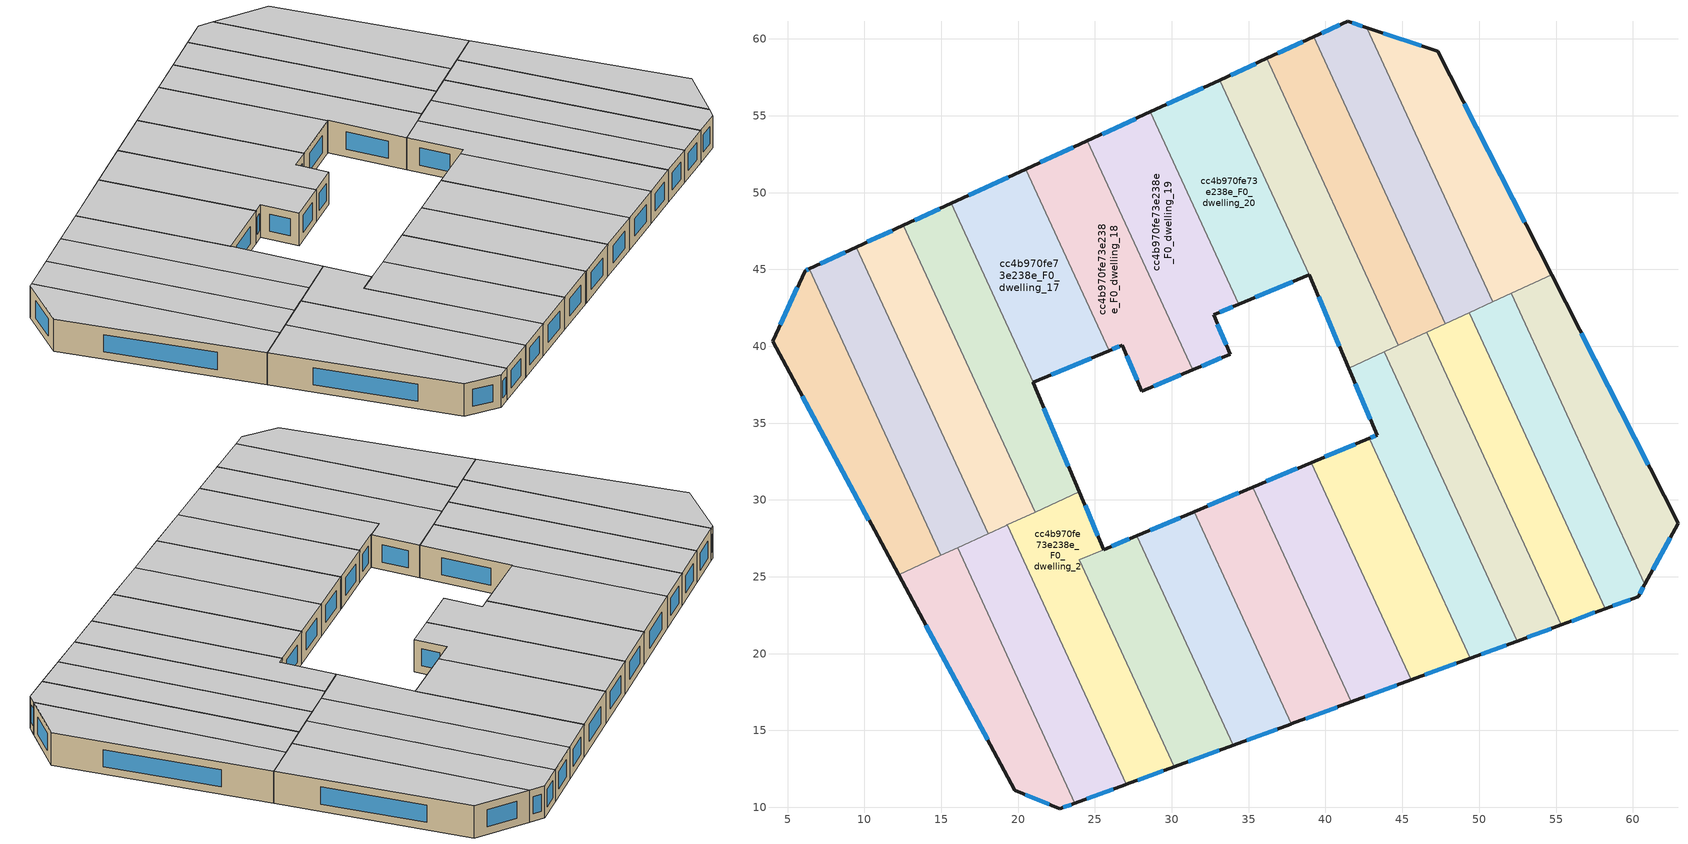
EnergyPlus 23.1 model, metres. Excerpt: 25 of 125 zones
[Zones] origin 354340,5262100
cc4b970fe73e238e_F0_dwelling_0
 floor ground (EU_floor_Construction): 16.05,26.89 23.69,10.27 22.72,9.91 19.78,11.12 12.22,25.13 z0
 wall outside (EU_wall_Construction): 12.22,25.13 19.78,11.12 22.72,9.91 23.69,10.27 z0:3
 wall to cc4b970fe73e238e_F0_dwelling_1 (EU_wall_Construction): 23.69,10.27 16.05,26.89 z0:3
 wall to cc4b970fe73e238e_F0_dwelling_13 (EU_wall_Construction): 14.98,26.39 12.22,25.13 z0:3
 wall to cc4b970fe73e238e_F0_dwelling_14 (EU_wall_Construction): 16.05,26.89 14.98,26.39 z0:3
 window (EU_Window_Construction): 22.94,9.99 23.46,10.18 / 20.47,10.83 22.03,10.19 / 14,21.84 18.01,14.41 z0.7:2.3
 ceiling to cc4b970fe73e238e_F1_dwelling_0 (EU_floor_Construction): 23.69,10.27 16.05,26.89 12.22,25.13 19.78,11.12 22.72,9.91 z3
cc4b970fe73e238e_F0_dwelling_1
 floor ground (EU_floor_Construction): 19.29,28.38 27.05,11.5 27,11.48 26.96,11.46 23.69,10.27 16.05,26.89 19.2,28.33 19.25,28.36 z0
 wall outside (EU_wall_Construction): 23.69,10.27 26.96,11.46 27,11.48 27.05,11.5 z0:3
 wall to cc4b970fe73e238e_F0_dwelling_2 (EU_wall_Construction): 27.05,11.5 19.29,28.38 z0:3
 wall to cc4b970fe73e238e_F0_dwelling_14 (EU_wall_Construction): 18.04,27.8 16.05,26.89 z0:3
 wall to cc4b970fe73e238e_F0_dwelling_15 (EU_wall_Construction): 19.29,28.38 19.25,28.36 19.2,28.33 18.04,27.8 z0:3
 window (EU_Window_Construction): 24.46,10.55 26.19,11.18 z0.7:2.3
 ceiling to cc4b970fe73e238e_F1_dwelling_1 (EU_floor_Construction): 26.96,11.46 27,11.48 27.05,11.5 19.29,28.38 19.25,28.36 19.2,28.33 16.05,26.89 23.69,10.27 z3
cc4b970fe73e238e_F0_dwelling_10
 floor ground (EU_floor_Construction): 49.35,42.19 58.21,22.92 55.35,21.88 46.6,40.92 z0
 wall outside (EU_wall_Construction): 55.35,21.88 58.21,22.92 z0:3
 wall to cc4b970fe73e238e_F0_dwelling_11 (EU_wall_Construction): 58.21,22.92 49.35,42.19 z0:3
 wall to cc4b970fe73e238e_F0_dwelling_9 (EU_wall_Construction): 46.6,40.92 55.35,21.88 z0:3
 wall to cc4b970fe73e238e_F0_dwelling_23 (EU_wall_Construction): 49.35,42.19 47.81,41.48 z0:3
 wall to cc4b970fe73e238e_F0_dwelling_22 (EU_wall_Construction): 47.81,41.48 46.6,40.93 z0:3
 window (EU_Window_Construction): 56.02,22.12 57.54,22.68 z0.7:2.3
 ceiling to cc4b970fe73e238e_F1_dwelling_10 (EU_floor_Construction): 58.21,22.92 49.35,42.19 46.6,40.92 55.35,21.88 z3
cc4b970fe73e238e_F0_dwelling_11
 floor ground (EU_floor_Construction): 52.09,43.45 60.78,24.52 60.34,23.71 58.21,22.92 49.35,42.19 z0
 wall outside (EU_wall_Construction): 58.21,22.92 60.34,23.71 60.78,24.52 z0:3
 wall to cc4b970fe73e238e_F0_dwelling_12 (EU_wall_Construction): 60.78,24.52 52.09,43.45 z0:3
 wall to cc4b970fe73e238e_F0_dwelling_24 (EU_wall_Construction): 52.09,43.45 50.89,42.9 z0:3
 wall to cc4b970fe73e238e_F0_dwelling_23 (EU_wall_Construction): 50.89,42.9 49.35,42.19 z0:3
 window (EU_Window_Construction): 60.44,23.9 60.68,24.33 / 58.71,23.11 59.84,23.52 z0.7:2.3
 ceiling to cc4b970fe73e238e_F1_dwelling_11 (EU_floor_Construction): 60.34,23.71 60.78,24.52 52.09,43.45 49.35,42.19 58.21,22.92 z3
cc4b970fe73e238e_F0_dwelling_12
 floor ground (EU_floor_Construction): 54.71,44.65 62.94,28.49 60.78,24.52 52.09,43.45 z0
 wall outside (EU_wall_Construction): 60.78,24.52 62.94,28.49 54.71,44.65 z0:3
 wall to cc4b970fe73e238e_F0_dwelling_24 (EU_wall_Construction): 54.71,44.65 52.09,43.45 z0:3
 window (EU_Window_Construction): 61.01,32.29 56.64,40.86 / 61.29,25.45 62.43,27.56 z0.7:2.3
 ceiling to cc4b970fe73e238e_F1_dwelling_12 (EU_floor_Construction): 60.78,24.52 62.94,28.49 54.71,44.65 52.09,43.45 z3
cc4b970fe73e238e_F0_dwelling_13
 floor ground (EU_floor_Construction): 6.4,45.05 14.98,26.39 12.22,25.13 4.01,40.32 6.13,44.93 z0
 wall outside (EU_wall_Construction): 6.4,45.05 6.13,44.93 4.01,40.32 12.22,25.13 z0:3
 wall to cc4b970fe73e238e_F0_dwelling_14 (EU_wall_Construction): 14.98,26.39 6.4,45.05 z0:3
 window (EU_Window_Construction): 6.34,45.02 6.2,44.96 / 5.94,36.75 10.29,28.69 / 5.64,43.85 4.51,41.4 z0.7:2.3
 ceiling to cc4b970fe73e238e_F1_dwelling_13 (EU_floor_Construction): 14.98,26.39 6.4,45.05 6.13,44.93 4.01,40.32 12.22,25.13 z3
cc4b970fe73e238e_F0_dwelling_14
 floor ground (EU_floor_Construction): 9.46,46.46 18.04,27.8 14.98,26.39 6.4,45.05 z0
 wall outside (EU_wall_Construction): 9.46,46.46 6.4,45.05 z0:3
 wall to cc4b970fe73e238e_F0_dwelling_15 (EU_wall_Construction): 18.04,27.8 9.46,46.46 z0:3
 window (EU_Window_Construction): 8.74,46.13 7.12,45.38 z0.7:2.3
 ceiling to cc4b970fe73e238e_F1_dwelling_14 (EU_floor_Construction): 18.04,27.8 9.46,46.46 6.4,45.05 14.98,26.39 z3
cc4b970fe73e238e_F0_dwelling_15
 floor ground (EU_floor_Construction): 12.53,47.87 21.1,29.21 18.04,27.8 9.46,46.46 z0
 wall outside (EU_wall_Construction): 12.53,47.87 9.46,46.46 z0:3
 wall to cc4b970fe73e238e_F0_dwelling_16 (EU_wall_Construction): 21.1,29.21 12.53,47.87 z0:3
 wall to cc4b970fe73e238e_F0_dwelling_2 (EU_wall_Construction): 19.29,28.38 21.1,29.21 z0:3
 window (EU_Window_Construction): 11.81,47.53 10.18,46.79 z0.7:2.3
 ceiling to cc4b970fe73e238e_F1_dwelling_15 (EU_floor_Construction): 21.1,29.21 12.53,47.87 9.46,46.46 18.04,27.8 z3
cc4b970fe73e238e_F0_dwelling_16
 floor ground (EU_floor_Construction): 15.63,49.29 20.99,37.65 20.97,37.64 23.98,30.53 21.1,29.21 12.53,47.87 z0
 wall outside (EU_wall_Construction): 15.63,49.29 12.53,47.87 / 23.98,30.53 20.97,37.64 20.99,37.65 z0:3
 wall to cc4b970fe73e238e_F0_dwelling_17 (EU_wall_Construction): 20.99,37.65 15.63,49.29 z0:3
 wall to cc4b970fe73e238e_F0_dwelling_2 (EU_wall_Construction): 21.1,29.21 23.98,30.53 z0:3
 window (EU_Window_Construction): 14.9,48.96 13.26,48.2 / 23.27,32.2 21.68,35.97 z0.7:2.3
 ceiling to cc4b970fe73e238e_F1_dwelling_16 (EU_floor_Construction): 23.98,30.53 20.97,37.64 20.99,37.65 15.63,49.29 12.53,47.87 21.1,29.21 z3
cc4b970fe73e238e_F0_dwelling_17
 floor ground (EU_floor_Construction): 20.51,51.53 25.93,39.72 20.99,37.65 15.63,49.29 z0
 wall outside (EU_wall_Construction): 20.99,37.65 25.93,39.72 / 20.51,51.53 15.63,49.29 z0:3
 wall to cc4b970fe73e238e_F0_dwelling_18 (EU_wall_Construction): 25.93,39.72 20.51,51.53 z0:3
 window (EU_Window_Construction): 22.15,38.13 24.77,39.23 / 19.36,51.01 16.78,49.82 z0.7:2.3
 ceiling to cc4b970fe73e238e_F1_dwelling_17 (EU_floor_Construction): 25.93,39.72 20.51,51.53 15.63,49.29 20.99,37.65 z3
cc4b970fe73e238e_F0_dwelling_18
 floor ground (EU_floor_Construction): 24.51,53.37 31.36,38.47 28.04,37.08 26.78,40.08 25.93,39.72 20.51,51.53 z0
 wall outside (EU_wall_Construction): 24.51,53.37 20.51,51.53 / 25.93,39.72 26.78,40.08 28.04,37.08 31.36,38.47 z0:3
 wall to cc4b970fe73e238e_F0_dwelling_19 (EU_wall_Construction): 31.36,38.47 24.51,53.37 z0:3
 window (EU_Window_Construction): 23.57,52.94 21.45,51.96 / 28.82,37.4 30.58,38.14 / 27.07,39.37 27.74,37.78 / 26.13,39.81 26.58,39.99 z0.7:2.3
 ceiling to cc4b970fe73e238e_F1_dwelling_18 (EU_floor_Construction): 31.36,38.47 24.51,53.37 20.51,51.53 25.93,39.72 26.78,40.08 28.04,37.08 z3
cc4b970fe73e238e_F0_dwelling_19
 floor ground (EU_floor_Construction): 28.61,55.25 34.36,42.74 32.72,42.05 33.8,39.49 31.36,38.47 24.51,53.37 z0
 wall outside (EU_wall_Construction): 28.61,55.25 24.51,53.37 / 31.36,38.47 33.8,39.49 32.72,42.05 34.36,42.74 z0:3
 wall to cc4b970fe73e238e_F0_dwelling_20 (EU_wall_Construction): 34.36,42.74 28.61,55.25 z0:3
 window (EU_Window_Construction): 27.65,54.81 25.47,53.81 / 33.1,42.21 33.97,42.58 / 33.54,40.09 32.97,41.45 / 31.93,38.71 33.23,39.25 z0.7:2.3
 ceiling to cc4b970fe73e238e_F1_dwelling_19 (EU_floor_Construction): 33.8,39.49 32.72,42.05 34.36,42.74 28.61,55.25 24.51,53.37 31.36,38.47 z3
cc4b970fe73e238e_F0_dwelling_2
 floor ground (EU_floor_Construction): 25.57,26.77 23.98,26.11 30.17,12.64 27.05,11.5 19.29,28.38 23.98,30.53 z0
 wall outside (EU_wall_Construction): 25.57,26.77 23.98,30.53 / 27.05,11.5 30.17,12.64 z0:3
 wall to cc4b970fe73e238e_F0_dwelling_3 (EU_wall_Construction): 23.98,26.11 25.57,26.77 / 30.17,12.64 23.99,26.11 z0:3
 window (EU_Window_Construction): 25.2,27.66 24.35,29.65 / 27.78,11.77 29.44,12.37 z0.7:2.3
 ceiling to cc4b970fe73e238e_F1_dwelling_2 (EU_floor_Construction): 30.17,12.64 23.98,26.11 25.57,26.77 23.98,30.53 19.29,28.38 27.05,11.5 z3
cc4b970fe73e238e_F0_dwelling_20
 floor ground (EU_floor_Construction): 33.11,57.32 38.93,44.66 34.36,42.74 28.61,55.25 z0
 wall outside (EU_wall_Construction): 34.36,42.74 38.93,44.66 / 33.11,57.32 28.61,55.25 z0:3
 wall to cc4b970fe73e238e_F0_dwelling_21 (EU_wall_Construction): 38.93,44.66 33.11,57.32 z0:3
 window (EU_Window_Construction): 35.43,43.19 37.85,44.21 / 32.05,56.84 29.66,55.74 z0.7:2.3
 ceiling to cc4b970fe73e238e_F1_dwelling_20 (EU_floor_Construction): 38.93,44.66 33.11,57.32 28.61,55.25 34.36,42.74 z3
cc4b970fe73e238e_F0_dwelling_21
 floor ground (EU_floor_Construction): 36.17,58.73 44.74,40.07 41.51,38.59 38.95,44.67 38.93,44.66 33.11,57.32 z0
 wall outside (EU_wall_Construction): 38.93,44.66 38.95,44.67 41.51,38.59 / 36.17,58.73 33.11,57.32 z0:3
 wall to cc4b970fe73e238e_F0_dwelling_22 (EU_wall_Construction): 44.74,40.07 36.17,58.73 z0:3
 wall to cc4b970fe73e238e_F0_dwelling_8 (EU_wall_Construction): 41.51,38.59 43.81,39.65 z0:3
 wall to cc4b970fe73e238e_F0_dwelling_9 (EU_wall_Construction): 43.81,39.65 44.74,40.07 z0:3
 window (EU_Window_Construction): 35.45,58.4 33.83,57.65 / 39.55,43.24 40.91,40.01 z0.7:2.3
 ceiling to cc4b970fe73e238e_F1_dwelling_21 (EU_floor_Construction): 44.74,40.07 36.17,58.73 33.11,57.32 38.93,44.66 38.95,44.67 41.51,38.59 z3
cc4b970fe73e238e_F0_dwelling_22
 floor ground (EU_floor_Construction): 39.23,60.14 47.81,41.48 44.74,40.07 36.17,58.73 z0
 wall outside (EU_wall_Construction): 39.23,60.14 36.17,58.73 z0:3
 wall to cc4b970fe73e238e_F0_dwelling_23 (EU_wall_Construction): 47.81,41.48 39.23,60.14 z0:3
 wall to cc4b970fe73e238e_F0_dwelling_9 (EU_wall_Construction): 44.74,40.07 46.6,40.93 z0:3
 window (EU_Window_Construction): 38.51,59.81 36.89,59.06 z0.7:2.3
 ceiling to cc4b970fe73e238e_F1_dwelling_22 (EU_floor_Construction): 47.81,41.48 39.23,60.14 36.17,58.73 44.74,40.07 z3
cc4b970fe73e238e_F0_dwelling_23
 floor ground (EU_floor_Construction): 42.69,60.73 50.89,42.9 47.81,41.48 39.23,60.14 41.44,61.15 z0
 wall outside (EU_wall_Construction): 42.69,60.73 41.44,61.15 39.23,60.14 z0:3
 wall to cc4b970fe73e238e_F0_dwelling_24 (EU_wall_Construction): 50.89,42.9 42.69,60.73 z0:3
 window (EU_Window_Construction): 42.4,60.83 41.73,61.05 / 40.92,60.91 39.75,60.37 z0.7:2.3
 ceiling to cc4b970fe73e238e_F1_dwelling_23 (EU_floor_Construction): 50.89,42.9 42.69,60.73 41.44,61.15 39.23,60.14 47.81,41.48 z3
cc4b970fe73e238e_F0_dwelling_24
 floor ground (EU_floor_Construction): 47.3,59.2 54.71,44.65 50.89,42.9 42.69,60.73 z0
 wall outside (EU_wall_Construction): 54.71,44.65 47.3,59.2 42.69,60.73 z0:3
 window (EU_Window_Construction): 52.97,48.07 49.04,55.79 / 46.22,59.56 43.77,60.37 z0.7:2.3
 ceiling to cc4b970fe73e238e_F1_dwelling_24 (EU_floor_Construction): 54.71,44.65 47.3,59.2 42.69,60.73 50.89,42.9 z3
cc4b970fe73e238e_F0_dwelling_3
 floor ground (EU_floor_Construction): 27.72,27.68 33.99,14.04 30.17,12.64 23.98,26.11 z0
 wall outside (EU_wall_Construction): 27.72,27.68 25.57,26.78 / 30.17,12.64 33.99,14.04 z0:3
 wall to cc4b970fe73e238e_F0_dwelling_4 (EU_wall_Construction): 33.99,14.04 27.72,27.68 z0:3
 window (EU_Window_Construction): 27.22,27.46 26.08,26.99 / 31.07,12.97 33.09,13.71 z0.7:2.3
 ceiling to cc4b970fe73e238e_F1_dwelling_3 (EU_floor_Construction): 33.99,14.04 27.72,27.68 23.98,26.11 30.17,12.64 z3
cc4b970fe73e238e_F0_dwelling_4
 floor ground (EU_floor_Construction): 31.45,29.24 37.79,15.44 37.74,15.42 33.99,14.04 27.72,27.68 31.4,29.22 z0
 wall outside (EU_wall_Construction): 33.99,14.04 37.74,15.42 37.79,15.44 / 31.45,29.24 31.4,29.22 27.72,27.68 z0:3
 wall to cc4b970fe73e238e_F0_dwelling_5 (EU_wall_Construction): 37.79,15.44 31.45,29.24 z0:3
 window (EU_Window_Construction): 34.87,14.37 36.86,15.09 / 30.54,28.85 28.59,28.04 z0.7:2.3
 ceiling to cc4b970fe73e238e_F1_dwelling_4 (EU_floor_Construction): 37.74,15.42 37.79,15.44 31.45,29.24 31.4,29.22 27.72,27.68 33.99,14.04 z3
cc4b970fe73e238e_F0_dwelling_5
 floor ground (EU_floor_Construction): 35.26,30.83 41.68,16.86 37.79,15.44 31.45,29.24 z0
 wall outside (EU_wall_Construction): 37.79,15.44 41.68,16.86 / 35.26,30.83 31.45,29.24 z0:3
 wall to cc4b970fe73e238e_F0_dwelling_6 (EU_wall_Construction): 41.68,16.86 35.26,30.83 z0:3
 window (EU_Window_Construction): 38.7,15.77 40.76,16.53 / 34.36,30.46 32.34,29.61 z0.7:2.3
 ceiling to cc4b970fe73e238e_F1_dwelling_5 (EU_floor_Construction): 41.68,16.86 35.26,30.83 31.45,29.24 37.79,15.44 z3
cc4b970fe73e238e_F0_dwelling_6
 floor ground (EU_floor_Construction): 39.07,32.43 45.57,18.29 41.68,16.86 35.26,30.83 z0
 wall outside (EU_wall_Construction): 41.68,16.86 45.57,18.29 / 39.07,32.43 35.26,30.83 z0:3
 wall to cc4b970fe73e238e_F0_dwelling_7 (EU_wall_Construction): 45.57,18.29 39.07,32.43 z0:3
 window (EU_Window_Construction): 42.59,17.2 44.65,17.95 / 38.17,32.05 36.15,31.21 z0.7:2.3
 ceiling to cc4b970fe73e238e_F1_dwelling_6 (EU_floor_Construction): 45.57,18.29 39.07,32.43 35.26,30.83 41.68,16.86 z3
cc4b970fe73e238e_F0_dwelling_7
 floor ground (EU_floor_Construction): 42.83,34.01 49.41,19.7 45.57,18.29 39.07,32.43 z0
 wall outside (EU_wall_Construction): 45.57,18.29 49.41,19.7 / 42.83,34.01 39.07,32.43 z0:3
 wall to cc4b970fe73e238e_F0_dwelling_8 (EU_wall_Construction): 49.41,19.7 42.83,34.01 z0:3
 window (EU_Window_Construction): 46.47,18.62 48.5,19.37 / 41.95,33.64 39.95,32.8 z0.7:2.3
 ceiling to cc4b970fe73e238e_F1_dwelling_7 (EU_floor_Construction): 49.41,19.7 42.83,34.01 39.07,32.43 45.57,18.29 z3
cc4b970fe73e238e_F0_dwelling_8
 floor ground (EU_floor_Construction): 43.82,39.64 52.47,20.82 49.41,19.7 42.83,34.01 43.35,34.23 41.51,38.59 z0
 wall outside (EU_wall_Construction): 41.51,38.59 43.35,34.23 42.83,34.01 / 49.41,19.7 52.47,20.82 z0:3
 wall to cc4b970fe73e238e_F0_dwelling_9 (EU_wall_Construction): 52.47,20.82 43.82,39.64 z0:3
 window (EU_Window_Construction): 41.94,37.56 42.92,35.25 / 50.13,19.96 51.75,20.56 / 43.23,34.17 42.95,34.06 z0.7:2.3
 ceiling to cc4b970fe73e238e_F1_dwelling_8 (EU_floor_Construction): 52.47,20.82 43.82,39.64 41.51,38.59 43.35,34.23 42.83,34.01 49.41,19.7 z3
cc4b970fe73e238e_F0_dwelling_9
 floor ground (EU_floor_Construction): 46.6,40.92 55.35,21.88 52.47,20.82 43.82,39.64 z0
 wall outside (EU_wall_Construction): 52.47,20.82 55.35,21.88 z0:3
 window (EU_Window_Construction): 53.14,21.07 54.68,21.63 z0.7:2.3
 ceiling to cc4b970fe73e238e_F1_dwelling_9 (EU_floor_Construction): 55.35,21.88 46.6,40.92 43.82,39.64 52.47,20.82 z3
[Building]
EU S2 Campaign: North Axis=0; Terrain=City; Solar Distribution=FullExterior
[Site:Location]
Budapest.Ferenc.Liszt.Intl.AP: Latitude=47.437; Longitude=19.256; Time Zone=1; Elevation=185
[SizingPeriod:WeatherFileDays]
AnnualSizingPeriod: Begin Month=1; Begin Day of Month=1; End Month=12; End Day of Month=31; Day of Week for Start Day=Monday; Use Weather File Daylight Saving Period=No; Use Weather File Rain and Snow Indicators=No
[MATERIAL]
EU_InternalMass_Material: Roughness=MediumRough; Thickness=0.1; Conductivity=1; Density=1800; Specific Heat=900; Thermal Absorptance=0.9; Solar Absorptance=0.7; Visible Absorptance=0.7
[MATERIAL:NOMASS] Roughness=MediumRough; Thermal Absorptance=0.9; Solar Absorptance=0.7; Visible Absorptance=0.7
Name | Thermal Resistance
EU_wall_NoMass | 0.832559
EU_floor_NoMass | 0.872794
[WINDOWMATERIAL:SIMPLEGLAZINGSYSTEM]
EU_Window_SimpleGlazing: UFactor=2.79869; Solar Heat Gain Coefficient=0.75; Visible Transmittance=0.75
[CONSTRUCTION]
EU_wall_Construction: EU_wall_NoMass
EU_floor_Construction: EU_floor_NoMass
EU_Window_Construction: EU_Window_SimpleGlazing
EU_InternalMass_Construction: EU_InternalMass_Material
[ZONE] Type=1; Multiplier=1; Ceiling Height=autocalculate; Floor Area=autocalculate; Part of Total Floor Area=Yes
Name | Volume
cc4b970fe73e238e_F0_dwelling_0 | 191.587
cc4b970fe73e238e_F0_dwelling_1 | 197.238
cc4b970fe73e238e_F0_dwelling_10 | 191.589
cc4b970fe73e238e_F0_dwelling_11 | 191.656
cc4b970fe73e238e_F0_dwelling_12 | 191.588
cc4b970fe73e238e_F0_dwelling_13 | 207.571
cc4b970fe73e238e_F0_dwelling_14; cc4b970fe73e238e_F0_dwelling_15 | 207.583
cc4b970fe73e238e_F0_dwelling_16 | 207.601
cc4b970fe73e238e_F0_dwelling_17 | 207.59
cc4b970fe73e238e_F0_dwelling_18 | 207.593
cc4b970fe73e238e_F0_dwelling_19 | 207.572
cc4b970fe73e238e_F0_dwelling_2 | 207.617
cc4b970fe73e238e_F0_dwelling_20 | 205.899
cc4b970fe73e238e_F0_dwelling_21 | 209.294
cc4b970fe73e238e_F0_dwelling_22 | 207.574
cc4b970fe73e238e_F0_dwelling_23 | 207.581
cc4b970fe73e238e_F0_dwelling_24 | 207.558
cc4b970fe73e238e_F0_dwelling_3 | 181.227
cc4b970fe73e238e_F0_dwelling_4 | 182.676
cc4b970fe73e238e_F0_dwelling_5 | 189.331
cc4b970fe73e238e_F0_dwelling_6; cc4b970fe73e238e_F0_dwelling_7 | 191.622
cc4b970fe73e238e_F0_dwelling_8 | 191.572
cc4b970fe73e238e_F0_dwelling_9 | 191.661
[INTERNALMASS] Construction=EU_InternalMass_Construction
Name | Zone or ZoneList | Surface Area
cc4b970fe73e238e_F0_dwelling_0_EU_InternalMass | cc4b970fe73e238e_F0_dwelling_0 | 63.8624
cc4b970fe73e238e_F0_dwelling_1_EU_InternalMass | cc4b970fe73e238e_F0_dwelling_1 | 65.7384
cc4b970fe73e238e_F0_dwelling_2_EU_InternalMass | cc4b970fe73e238e_F0_dwelling_2 | 69.2143
cc4b970fe73e238e_F0_dwelling_3_EU_InternalMass | cc4b970fe73e238e_F0_dwelling_3 | 60.4179
cc4b970fe73e238e_F0_dwelling_4_EU_InternalMass | cc4b970fe73e238e_F0_dwelling_4 | 60.8881
cc4b970fe73e238e_F0_dwelling_5_EU_InternalMass | cc4b970fe73e238e_F0_dwelling_5 | 63.1132
cc4b970fe73e238e_F0_dwelling_6_EU_InternalMass | cc4b970fe73e238e_F0_dwelling_6 | 63.874
cc4b970fe73e238e_F0_dwelling_7_EU_InternalMass | cc4b970fe73e238e_F0_dwelling_7 | 63.8742
cc4b970fe73e238e_F0_dwelling_8_EU_InternalMass | cc4b970fe73e238e_F0_dwelling_8 | 63.8569
cc4b970fe73e238e_F0_dwelling_9_EU_InternalMass | cc4b970fe73e238e_F0_dwelling_9 | 63.8869
cc4b970fe73e238e_F0_dwelling_10_EU_InternalMass | cc4b970fe73e238e_F0_dwelling_10 | 63.8632
cc4b970fe73e238e_F0_dwelling_11_EU_InternalMass | cc4b970fe73e238e_F0_dwelling_11 | 63.8855
cc4b970fe73e238e_F0_dwelling_12_EU_InternalMass | cc4b970fe73e238e_F0_dwelling_12 | 63.8629
cc4b970fe73e238e_F0_dwelling_13_EU_InternalMass | cc4b970fe73e238e_F0_dwelling_13 | 69.1905
cc4b970fe73e238e_F0_dwelling_14_EU_InternalMass | cc4b970fe73e238e_F0_dwelling_14 | 69.1944
cc4b970fe73e238e_F0_dwelling_15_EU_InternalMass | cc4b970fe73e238e_F0_dwelling_15 | 69.1944
cc4b970fe73e238e_F0_dwelling_16_EU_InternalMass | cc4b970fe73e238e_F0_dwelling_16 | 69.2004
cc4b970fe73e238e_F0_dwelling_17_EU_InternalMass | cc4b970fe73e238e_F0_dwelling_17 | 69.1968
cc4b970fe73e238e_F0_dwelling_18_EU_InternalMass | cc4b970fe73e238e_F0_dwelling_18 | 69.1974
cc4b970fe73e238e_F0_dwelling_19_EU_InternalMass | cc4b970fe73e238e_F0_dwelling_19 | 69.1907
cc4b970fe73e238e_F0_dwelling_20_EU_InternalMass | cc4b970fe73e238e_F0_dwelling_20 | 68.6331
cc4b970fe73e238e_F0_dwelling_21_EU_InternalMass | cc4b970fe73e238e_F0_dwelling_21 | 69.7657
cc4b970fe73e238e_F0_dwelling_22_EU_InternalMass | cc4b970fe73e238e_F0_dwelling_22 | 69.1926
cc4b970fe73e238e_F0_dwelling_23_EU_InternalMass | cc4b970fe73e238e_F0_dwelling_23 | 69.1938
cc4b970fe73e238e_F0_dwelling_24_EU_InternalMass | cc4b970fe73e238e_F0_dwelling_24 | 69.1861
[OTHEREQUIPMENT] Fuel Type=Electricity; Design Level Calculation Method=Watts/Area; Power per Zone Floor Area=1; Fraction Latent=0; Fraction Radiant=0; Fraction Lost=0; Carbon Dioxide Generation Rate=0; EndUse Subcategory=EU_Step8_InternalGains
Name | Zone or ZoneList or Space or SpaceList | Schedule
EU_Step8_InternalGain_cc4b970fe73e238e_F0_dwelling_0_f000 | cc4b970fe73e238e_F0_dwelling_0 | EU_Step8_GainSchedule_cc4b970fe73e238e_F0_dwelling_0_f000
EU_Step8_InternalGain_cc4b970fe73e238e_F0_dwelling_1_f000 | cc4b970fe73e238e_F0_dwelling_1 | EU_Step8_GainSchedule_cc4b970fe73e238e_F0_dwelling_1_f000
EU_Step8_InternalGain_cc4b970fe73e238e_F0_dwelling_2_f000 | cc4b970fe73e238e_F0_dwelling_2 | EU_Step8_GainSchedule_cc4b970fe73e238e_F0_dwelling_2_f000
EU_Step8_InternalGain_cc4b970fe73e238e_F0_dwelling_3_f000 | cc4b970fe73e238e_F0_dwelling_3 | EU_Step8_GainSchedule_cc4b970fe73e238e_F0_dwelling_3_f000
EU_Step8_InternalGain_cc4b970fe73e238e_F0_dwelling_4_f000 | cc4b970fe73e238e_F0_dwelling_4 | EU_Step8_GainSchedule_cc4b970fe73e238e_F0_dwelling_4_f000
EU_Step8_InternalGain_cc4b970fe73e238e_F0_dwelling_5_f000 | cc4b970fe73e238e_F0_dwelling_5 | EU_Step8_GainSchedule_cc4b970fe73e238e_F0_dwelling_5_f000
EU_Step8_InternalGain_cc4b970fe73e238e_F0_dwelling_6_f000 | cc4b970fe73e238e_F0_dwelling_6 | EU_Step8_GainSchedule_cc4b970fe73e238e_F0_dwelling_6_f000
EU_Step8_InternalGain_cc4b970fe73e238e_F0_dwelling_7_f000 | cc4b970fe73e238e_F0_dwelling_7 | EU_Step8_GainSchedule_cc4b970fe73e238e_F0_dwelling_7_f000
EU_Step8_InternalGain_cc4b970fe73e238e_F0_dwelling_8_f000 | cc4b970fe73e238e_F0_dwelling_8 | EU_Step8_GainSchedule_cc4b970fe73e238e_F0_dwelling_8_f000
EU_Step8_InternalGain_cc4b970fe73e238e_F0_dwelling_9_f000 | cc4b970fe73e238e_F0_dwelling_9 | EU_Step8_GainSchedule_cc4b970fe73e238e_F0_dwelling_9_f000
EU_Step8_InternalGain_cc4b970fe73e238e_F0_dwelling_10_f000 | cc4b970fe73e238e_F0_dwelling_10 | EU_Step8_GainSchedule_cc4b970fe73e238e_F0_dwelling_10_f000
EU_Step8_InternalGain_cc4b970fe73e238e_F0_dwelling_11_f000 | cc4b970fe73e238e_F0_dwelling_11 | EU_Step8_GainSchedule_cc4b970fe73e238e_F0_dwelling_11_f000
EU_Step8_InternalGain_cc4b970fe73e238e_F0_dwelling_12_f000 | cc4b970fe73e238e_F0_dwelling_12 | EU_Step8_GainSchedule_cc4b970fe73e238e_F0_dwelling_12_f000
EU_Step8_InternalGain_cc4b970fe73e238e_F0_dwelling_13_f000 | cc4b970fe73e238e_F0_dwelling_13 | EU_Step8_GainSchedule_cc4b970fe73e238e_F0_dwelling_13_f000
EU_Step8_InternalGain_cc4b970fe73e238e_F0_dwelling_14_f000 | cc4b970fe73e238e_F0_dwelling_14 | EU_Step8_GainSchedule_cc4b970fe73e238e_F0_dwelling_14_f000
EU_Step8_InternalGain_cc4b970fe73e238e_F0_dwelling_15_f000 | cc4b970fe73e238e_F0_dwelling_15 | EU_Step8_GainSchedule_cc4b970fe73e238e_F0_dwelling_15_f000
EU_Step8_InternalGain_cc4b970fe73e238e_F0_dwelling_16_f000 | cc4b970fe73e238e_F0_dwelling_16 | EU_Step8_GainSchedule_cc4b970fe73e238e_F0_dwelling_16_f000
EU_Step8_InternalGain_cc4b970fe73e238e_F0_dwelling_17_f000 | cc4b970fe73e238e_F0_dwelling_17 | EU_Step8_GainSchedule_cc4b970fe73e238e_F0_dwelling_17_f000
EU_Step8_InternalGain_cc4b970fe73e238e_F0_dwelling_18_f000 | cc4b970fe73e238e_F0_dwelling_18 | EU_Step8_GainSchedule_cc4b970fe73e238e_F0_dwelling_18_f000
EU_Step8_InternalGain_cc4b970fe73e238e_F0_dwelling_19_f000 | cc4b970fe73e238e_F0_dwelling_19 | EU_Step8_GainSchedule_cc4b970fe73e238e_F0_dwelling_19_f000
EU_Step8_InternalGain_cc4b970fe73e238e_F0_dwelling_20_f000 | cc4b970fe73e238e_F0_dwelling_20 | EU_Step8_GainSchedule_cc4b970fe73e238e_F0_dwelling_20_f000
EU_Step8_InternalGain_cc4b970fe73e238e_F0_dwelling_21_f000 | cc4b970fe73e238e_F0_dwelling_21 | EU_Step8_GainSchedule_cc4b970fe73e238e_F0_dwelling_21_f000
EU_Step8_InternalGain_cc4b970fe73e238e_F0_dwelling_22_f000 | cc4b970fe73e238e_F0_dwelling_22 | EU_Step8_GainSchedule_cc4b970fe73e238e_F0_dwelling_22_f000
EU_Step8_InternalGain_cc4b970fe73e238e_F0_dwelling_23_f000 | cc4b970fe73e238e_F0_dwelling_23 | EU_Step8_GainSchedule_cc4b970fe73e238e_F0_dwelling_23_f000
EU_Step8_InternalGain_cc4b970fe73e238e_F0_dwelling_24_f000 | cc4b970fe73e238e_F0_dwelling_24 | EU_Step8_GainSchedule_cc4b970fe73e238e_F0_dwelling_24_f000
[ZONEVENTILATION:DESIGNFLOWRATE] Schedule=EU_AlwaysOn; Design Flow Rate Calculation Method=AirChanges/Hour; Air Changes per Hour=0.475469; Ventilation Type=Natural; Fan Pressure Rise=0; Fan Total Efficiency=1; Constant Term Coefficient=1; Temperature Term Coefficient=0; Velocity Term Coefficient=0; Velocity Squared Term Coefficient=0; Minimum Indoor Temperature=-100; Maximum Indoor Temperature=100; Delta Temperature=-100; Minimum Outdoor Temperature=-100; Maximum Outdoor Temperature=100; Maximum Wind Speed=40
Name | Zone or ZoneList or Space or SpaceList
EU_ConstantAir_cc4b970fe73e238e_F0_dwelling_0 | cc4b970fe73e238e_F0_dwelling_0
EU_ConstantAir_cc4b970fe73e238e_F0_dwelling_1 | cc4b970fe73e238e_F0_dwelling_1
EU_ConstantAir_cc4b970fe73e238e_F0_dwelling_2 | cc4b970fe73e238e_F0_dwelling_2
EU_ConstantAir_cc4b970fe73e238e_F0_dwelling_3 | cc4b970fe73e238e_F0_dwelling_3
EU_ConstantAir_cc4b970fe73e238e_F0_dwelling_4 | cc4b970fe73e238e_F0_dwelling_4
EU_ConstantAir_cc4b970fe73e238e_F0_dwelling_5 | cc4b970fe73e238e_F0_dwelling_5
EU_ConstantAir_cc4b970fe73e238e_F0_dwelling_6 | cc4b970fe73e238e_F0_dwelling_6
EU_ConstantAir_cc4b970fe73e238e_F0_dwelling_7 | cc4b970fe73e238e_F0_dwelling_7
EU_ConstantAir_cc4b970fe73e238e_F0_dwelling_8 | cc4b970fe73e238e_F0_dwelling_8
EU_ConstantAir_cc4b970fe73e238e_F0_dwelling_9 | cc4b970fe73e238e_F0_dwelling_9
EU_ConstantAir_cc4b970fe73e238e_F0_dwelling_10 | cc4b970fe73e238e_F0_dwelling_10
EU_ConstantAir_cc4b970fe73e238e_F0_dwelling_11 | cc4b970fe73e238e_F0_dwelling_11
EU_ConstantAir_cc4b970fe73e238e_F0_dwelling_12 | cc4b970fe73e238e_F0_dwelling_12
EU_ConstantAir_cc4b970fe73e238e_F0_dwelling_13 | cc4b970fe73e238e_F0_dwelling_13
EU_ConstantAir_cc4b970fe73e238e_F0_dwelling_14 | cc4b970fe73e238e_F0_dwelling_14
EU_ConstantAir_cc4b970fe73e238e_F0_dwelling_15 | cc4b970fe73e238e_F0_dwelling_15
EU_ConstantAir_cc4b970fe73e238e_F0_dwelling_16 | cc4b970fe73e238e_F0_dwelling_16
EU_ConstantAir_cc4b970fe73e238e_F0_dwelling_17 | cc4b970fe73e238e_F0_dwelling_17
EU_ConstantAir_cc4b970fe73e238e_F0_dwelling_18 | cc4b970fe73e238e_F0_dwelling_18
EU_ConstantAir_cc4b970fe73e238e_F0_dwelling_19 | cc4b970fe73e238e_F0_dwelling_19
EU_ConstantAir_cc4b970fe73e238e_F0_dwelling_20 | cc4b970fe73e238e_F0_dwelling_20
EU_ConstantAir_cc4b970fe73e238e_F0_dwelling_21 | cc4b970fe73e238e_F0_dwelling_21
EU_ConstantAir_cc4b970fe73e238e_F0_dwelling_22 | cc4b970fe73e238e_F0_dwelling_22
EU_ConstantAir_cc4b970fe73e238e_F0_dwelling_23 | cc4b970fe73e238e_F0_dwelling_23
EU_ConstantAir_cc4b970fe73e238e_F0_dwelling_24 | cc4b970fe73e238e_F0_dwelling_24
[HVACTEMPLATE:THERMOSTAT] Constant Heating Setpoint=20; Constant Cooling Setpoint=50
EU_HeatOnly_cc4b970fe73e238e_F0_dwelling_0; EU_HeatOnly_cc4b970fe73e238e_F0_dwelling_1; EU_HeatOnly_cc4b970fe73e238e_F0_dwelling_2; EU_HeatOnly_cc4b970fe73e238e_F0_dwelling_3; EU_HeatOnly_cc4b970fe73e238e_F0_dwelling_4; EU_HeatOnly_cc4b970fe73e238e_F0_dwelling_5; EU_HeatOnly_cc4b970fe73e238e_F0_dwelling_6; EU_HeatOnly_cc4b970fe73e238e_F0_dwelling_7; EU_HeatOnly_cc4b970fe73e238e_F0_dwelling_8; EU_HeatOnly_cc4b970fe73e238e_F0_dwelling_9; EU_HeatOnly_cc4b970fe73e238e_F0_dwelling_10; EU_HeatOnly_cc4b970fe73e238e_F0_dwelling_11; EU_HeatOnly_cc4b970fe73e238e_F0_dwelling_12; EU_HeatOnly_cc4b970fe73e238e_F0_dwelling_13; EU_HeatOnly_cc4b970fe73e238e_F0_dwelling_14; EU_HeatOnly_cc4b970fe73e238e_F0_dwelling_15; EU_HeatOnly_cc4b970fe73e238e_F0_dwelling_16; EU_HeatOnly_cc4b970fe73e238e_F0_dwelling_17; EU_HeatOnly_cc4b970fe73e238e_F0_dwelling_18; EU_HeatOnly_cc4b970fe73e238e_F0_dwelling_19; EU_HeatOnly_cc4b970fe73e238e_F0_dwelling_20; EU_HeatOnly_cc4b970fe73e238e_F0_dwelling_21; EU_HeatOnly_cc4b970fe73e238e_F0_dwelling_22; EU_HeatOnly_cc4b970fe73e238e_F0_dwelling_23; EU_HeatOnly_cc4b970fe73e238e_F0_dwelling_24; EU_HeatOnly_cc4b970fe73e238e_F1_dwelling_0; EU_HeatOnly_cc4b970fe73e238e_F1_dwelling_1; EU_HeatOnly_cc4b970fe73e238e_F1_dwelling_2; EU_HeatOnly_cc4b970fe73e238e_F1_dwelling_3; EU_HeatOnly_cc4b970fe73e238e_F1_dwelling_4; EU_HeatOnly_cc4b970fe73e238e_F1_dwelling_5; EU_HeatOnly_cc4b970fe73e238e_F1_dwelling_6; EU_HeatOnly_cc4b970fe73e238e_F1_dwelling_7; EU_HeatOnly_cc4b970fe73e238e_F1_dwelling_8; EU_HeatOnly_cc4b970fe73e238e_F1_dwelling_9; EU_HeatOnly_cc4b970fe73e238e_F1_dwelling_10; EU_HeatOnly_cc4b970fe73e238e_F1_dwelling_11; EU_HeatOnly_cc4b970fe73e238e_F1_dwelling_12; EU_HeatOnly_cc4b970fe73e238e_F1_dwelling_13; EU_HeatOnly_cc4b970fe73e238e_F1_dwelling_14; EU_HeatOnly_cc4b970fe73e238e_F1_dwelling_15; EU_HeatOnly_cc4b970fe73e238e_F1_dwelling_16; EU_HeatOnly_cc4b970fe73e238e_F1_dwelling_17; EU_HeatOnly_cc4b970fe73e238e_F1_dwelling_18; EU_HeatOnly_cc4b970fe73e238e_F1_dwelling_19; EU_HeatOnly_cc4b970fe73e238e_F1_dwelling_20; EU_HeatOnly_cc4b970fe73e238e_F1_dwelling_21; EU_HeatOnly_cc4b970fe73e238e_F1_dwelling_22; EU_HeatOnly_cc4b970fe73e238e_F1_dwelling_23; EU_HeatOnly_cc4b970fe73e238e_F1_dwelling_24; EU_HeatOnly_cc4b970fe73e238e_F2_dwelling_0; EU_HeatOnly_cc4b970fe73e238e_F2_dwelling_1; EU_HeatOnly_cc4b970fe73e238e_F2_dwelling_2; EU_HeatOnly_cc4b970fe73e238e_F2_dwelling_3; EU_HeatOnly_cc4b970fe73e238e_F2_dwelling_4; EU_HeatOnly_cc4b970fe73e238e_F2_dwelling_5; EU_HeatOnly_cc4b970fe73e238e_F2_dwelling_6; EU_HeatOnly_cc4b970fe73e238e_F2_dwelling_7; EU_HeatOnly_cc4b970fe73e238e_F2_dwelling_8; EU_HeatOnly_cc4b970fe73e238e_F2_dwelling_9; EU_HeatOnly_cc4b970fe73e238e_F2_dwelling_10; EU_HeatOnly_cc4b970fe73e238e_F2_dwelling_11; EU_HeatOnly_cc4b970fe73e238e_F2_dwelling_12; EU_HeatOnly_cc4b970fe73e238e_F2_dwelling_13; EU_HeatOnly_cc4b970fe73e238e_F2_dwelling_14; EU_HeatOnly_cc4b970fe73e238e_F2_dwelling_15; EU_HeatOnly_cc4b970fe73e238e_F2_dwelling_16; EU_HeatOnly_cc4b970fe73e238e_F2_dwelling_17; EU_HeatOnly_cc4b970fe73e238e_F2_dwelling_18; EU_HeatOnly_cc4b970fe73e238e_F2_dwelling_19; EU_HeatOnly_cc4b970fe73e238e_F2_dwelling_20; EU_HeatOnly_cc4b970fe73e238e_F2_dwelling_21; EU_HeatOnly_cc4b970fe73e238e_F2_dwelling_22; EU_HeatOnly_cc4b970fe73e238e_F2_dwelling_23; EU_HeatOnly_cc4b970fe73e238e_F2_dwelling_24; EU_HeatOnly_cc4b970fe73e238e_F3_dwelling_0; EU_HeatOnly_cc4b970fe73e238e_F3_dwelling_1; EU_HeatOnly_cc4b970fe73e238e_F3_dwelling_2; EU_HeatOnly_cc4b970fe73e238e_F3_dwelling_3; EU_HeatOnly_cc4b970fe73e238e_F3_dwelling_4; EU_HeatOnly_cc4b970fe73e238e_F3_dwelling_5; EU_HeatOnly_cc4b970fe73e238e_F3_dwelling_6; EU_HeatOnly_cc4b970fe73e238e_F3_dwelling_7; EU_HeatOnly_cc4b970fe73e238e_F3_dwelling_8; EU_HeatOnly_cc4b970fe73e238e_F3_dwelling_9; EU_HeatOnly_cc4b970fe73e238e_F3_dwelling_10; EU_HeatOnly_cc4b970fe73e238e_F3_dwelling_11; EU_HeatOnly_cc4b970fe73e238e_F3_dwelling_12; EU_HeatOnly_cc4b970fe73e238e_F3_dwelling_13; EU_HeatOnly_cc4b970fe73e238e_F3_dwelling_14; EU_HeatOnly_cc4b970fe73e238e_F3_dwelling_15; EU_HeatOnly_cc4b970fe73e238e_F3_dwelling_16; EU_HeatOnly_cc4b970fe73e238e_F3_dwelling_17; EU_HeatOnly_cc4b970fe73e238e_F3_dwelling_18; EU_HeatOnly_cc4b970fe73e238e_F3_dwelling_19; EU_HeatOnly_cc4b970fe73e238e_F3_dwelling_20; EU_HeatOnly_cc4b970fe73e238e_F3_dwelling_21; EU_HeatOnly_cc4b970fe73e238e_F3_dwelling_22; EU_HeatOnly_cc4b970fe73e238e_F3_dwelling_23; EU_HeatOnly_cc4b970fe73e238e_F3_dwelling_24; EU_HeatOnly_cc4b970fe73e238e_F4_dwelling_0; EU_HeatOnly_cc4b970fe73e238e_F4_dwelling_1; EU_HeatOnly_cc4b970fe73e238e_F4_dwelling_2; EU_HeatOnly_cc4b970fe73e238e_F4_dwelling_3; EU_HeatOnly_cc4b970fe73e238e_F4_dwelling_4; EU_HeatOnly_cc4b970fe73e238e_F4_dwelling_5; EU_HeatOnly_cc4b970fe73e238e_F4_dwelling_6; EU_HeatOnly_cc4b970fe73e238e_F4_dwelling_7; EU_HeatOnly_cc4b970fe73e238e_F4_dwelling_8; EU_HeatOnly_cc4b970fe73e238e_F4_dwelling_9; EU_HeatOnly_cc4b970fe73e238e_F4_dwelling_10; EU_HeatOnly_cc4b970fe73e238e_F4_dwelling_11; EU_HeatOnly_cc4b970fe73e238e_F4_dwelling_12; EU_HeatOnly_cc4b970fe73e238e_F4_dwelling_13; EU_HeatOnly_cc4b970fe73e238e_F4_dwelling_14; EU_HeatOnly_cc4b970fe73e238e_F4_dwelling_15; EU_HeatOnly_cc4b970fe73e238e_F4_dwelling_16; EU_HeatOnly_cc4b970fe73e238e_F4_dwelling_17; EU_HeatOnly_cc4b970fe73e238e_F4_dwelling_18; EU_HeatOnly_cc4b970fe73e238e_F4_dwelling_19; EU_HeatOnly_cc4b970fe73e238e_F4_dwelling_20; EU_HeatOnly_cc4b970fe73e238e_F4_dwelling_21; EU_HeatOnly_cc4b970fe73e238e_F4_dwelling_22; EU_HeatOnly_cc4b970fe73e238e_F4_dwelling_23; EU_HeatOnly_cc4b970fe73e238e_F4_dwelling_24
[HVACTEMPLATE:ZONE:IDEALLOADSAIRSYSTEM] System Availability Schedule=EU_AlwaysOn; Maximum Heating Supply Air Temperature=50; Minimum Cooling Supply Air Temperature=13; Maximum Heating Supply Air Humidity Ratio=0.0156; Minimum Cooling Supply Air Humidity Ratio=0.0077; Heating Limit=NoLimit; Cooling Limit=NoLimit; Heating Availability Schedule=EU_AlwaysOn; Cooling Availability Schedule=EU_CoolingOff; Dehumidification Control Type=ConstantSensibleHeatRatio; Cooling Sensible Heat Ratio=0.7; Dehumidification Setpoint=60; Humidification Control Type=None; Humidification Setpoint=30; Outdoor Air Method=None; Outdoor Air Flow Rate per Person=0.00944; Outdoor Air Flow Rate per Zone Floor Area=0; Outdoor Air Flow Rate per Zone=0; Demand Controlled Ventilation Type=None; Outdoor Air Economizer Type=NoEconomizer; Heat Recovery Type=None; Sensible Heat Recovery Effectiveness=0.7; Latent Heat Recovery Effectiveness=0.65
Name | Template Thermostat
cc4b970fe73e238e_F0_dwelling_0 | EU_HeatOnly_cc4b970fe73e238e_F0_dwelling_0
cc4b970fe73e238e_F0_dwelling_1 | EU_HeatOnly_cc4b970fe73e238e_F0_dwelling_1
cc4b970fe73e238e_F0_dwelling_2 | EU_HeatOnly_cc4b970fe73e238e_F0_dwelling_2
cc4b970fe73e238e_F0_dwelling_3 | EU_HeatOnly_cc4b970fe73e238e_F0_dwelling_3
cc4b970fe73e238e_F0_dwelling_4 | EU_HeatOnly_cc4b970fe73e238e_F0_dwelling_4
cc4b970fe73e238e_F0_dwelling_5 | EU_HeatOnly_cc4b970fe73e238e_F0_dwelling_5
cc4b970fe73e238e_F0_dwelling_6 | EU_HeatOnly_cc4b970fe73e238e_F0_dwelling_6
cc4b970fe73e238e_F0_dwelling_7 | EU_HeatOnly_cc4b970fe73e238e_F0_dwelling_7
cc4b970fe73e238e_F0_dwelling_8 | EU_HeatOnly_cc4b970fe73e238e_F0_dwelling_8
cc4b970fe73e238e_F0_dwelling_9 | EU_HeatOnly_cc4b970fe73e238e_F0_dwelling_9
cc4b970fe73e238e_F0_dwelling_10 | EU_HeatOnly_cc4b970fe73e238e_F0_dwelling_10
cc4b970fe73e238e_F0_dwelling_11 | EU_HeatOnly_cc4b970fe73e238e_F0_dwelling_11
cc4b970fe73e238e_F0_dwelling_12 | EU_HeatOnly_cc4b970fe73e238e_F0_dwelling_12
cc4b970fe73e238e_F0_dwelling_13 | EU_HeatOnly_cc4b970fe73e238e_F0_dwelling_13
cc4b970fe73e238e_F0_dwelling_14 | EU_HeatOnly_cc4b970fe73e238e_F0_dwelling_14
cc4b970fe73e238e_F0_dwelling_15 | EU_HeatOnly_cc4b970fe73e238e_F0_dwelling_15
cc4b970fe73e238e_F0_dwelling_16 | EU_HeatOnly_cc4b970fe73e238e_F0_dwelling_16
cc4b970fe73e238e_F0_dwelling_17 | EU_HeatOnly_cc4b970fe73e238e_F0_dwelling_17
cc4b970fe73e238e_F0_dwelling_18 | EU_HeatOnly_cc4b970fe73e238e_F0_dwelling_18
cc4b970fe73e238e_F0_dwelling_19 | EU_HeatOnly_cc4b970fe73e238e_F0_dwelling_19
cc4b970fe73e238e_F0_dwelling_20 | EU_HeatOnly_cc4b970fe73e238e_F0_dwelling_20
cc4b970fe73e238e_F0_dwelling_21 | EU_HeatOnly_cc4b970fe73e238e_F0_dwelling_21
cc4b970fe73e238e_F0_dwelling_22 | EU_HeatOnly_cc4b970fe73e238e_F0_dwelling_22
cc4b970fe73e238e_F0_dwelling_23 | EU_HeatOnly_cc4b970fe73e238e_F0_dwelling_23
cc4b970fe73e238e_F0_dwelling_24 | EU_HeatOnly_cc4b970fe73e238e_F0_dwelling_24
[SIZING:ZONE] Zone Cooling Design Supply Air Temperature Input Method=SupplyAirTemperature; Zone Cooling Design Supply Air Temperature=13; Zone Heating Design Supply Air Temperature Input Method=SupplyAirTemperature; Zone Heating Design Supply Air Temperature=50; Zone Cooling Design Supply Air Humidity Ratio=0.008; Zone Heating Design Supply Air Humidity Ratio=0.008; Cooling Design Air Flow Method=DesignDay; Cooling Design Air Flow Rate=0; Cooling Minimum Air Flow per Zone Floor Area=0.000762; Cooling Minimum Air Flow=0; Cooling Minimum Air Flow Fraction=0.2; Heating Design Air Flow Method=DesignDay; Heating Design Air Flow Rate=0; Heating Maximum Air Flow per Zone Floor Area=0.002032; Heating Maximum Air Flow=0.141576; Heating Maximum Air Flow Fraction=0.3; Account for Dedicated Outdoor Air System=No; Dedicated Outdoor Air System Control Strategy=NeutralSupplyAir; Dedicated Outdoor Air Low Setpoint Temperature for Design=autosize; Dedicated Outdoor Air High Setpoint Temperature for Design=autosize; Zone Load Sizing Method=Sensible Load Only No Latent Load; Zone Latent Cooling Design Supply Air Humidity Ratio Input Method=HumidityRatioDifference; Zone Cooling Design Supply Air Humidity Ratio Difference=0.005; Zone Latent Heating Design Supply Air Humidity Ratio Input Method=HumidityRatioDifference; Zone Humidification Design Supply Air Humidity Ratio Difference=0.005
cc4b970fe73e238e_F0_dwelling_0; cc4b970fe73e238e_F0_dwelling_1; cc4b970fe73e238e_F0_dwelling_2; cc4b970fe73e238e_F0_dwelling_3; cc4b970fe73e238e_F0_dwelling_4; cc4b970fe73e238e_F0_dwelling_5; cc4b970fe73e238e_F0_dwelling_6; cc4b970fe73e238e_F0_dwelling_7; cc4b970fe73e238e_F0_dwelling_8; cc4b970fe73e238e_F0_dwelling_9; cc4b970fe73e238e_F0_dwelling_10; cc4b970fe73e238e_F0_dwelling_11; cc4b970fe73e238e_F0_dwelling_12; cc4b970fe73e238e_F0_dwelling_13; cc4b970fe73e238e_F0_dwelling_14; cc4b970fe73e238e_F0_dwelling_15; cc4b970fe73e238e_F0_dwelling_16; cc4b970fe73e238e_F0_dwelling_17; cc4b970fe73e238e_F0_dwelling_18; cc4b970fe73e238e_F0_dwelling_19; cc4b970fe73e238e_F0_dwelling_20; cc4b970fe73e238e_F0_dwelling_21; cc4b970fe73e238e_F0_dwelling_22; cc4b970fe73e238e_F0_dwelling_23; cc4b970fe73e238e_F0_dwelling_24
[SCHEDULE:CONSTANT]
Name | Hourly Value
EU_AlwaysOn | 1
EU_CoolingOff | 0
[SCHEDULE:FILE] Column Number=1; Rows to Skip at Top=0; Number of Hours of Data=8760; Column Separator=Comma; Interpolate to Timestep=No; Minutes per Item=60; Adjust Schedule for Daylight Savings=Yes
Name | File
EU_Step8_GainSchedule_cc4b970fe73e238e_F0_dwelling_0_f000 | ../../schedules/cc4b970fe73e238e/cc4b970fe73e238e_F0_dwelling_0_f000_gain.csv
EU_Step8_GainSchedule_cc4b970fe73e238e_F0_dwelling_1_f000 | ../../schedules/cc4b970fe73e238e/cc4b970fe73e238e_F0_dwelling_1_f000_gain.csv
EU_Step8_GainSchedule_cc4b970fe73e238e_F0_dwelling_2_f000 | ../../schedules/cc4b970fe73e238e/cc4b970fe73e238e_F0_dwelling_2_f000_gain.csv
EU_Step8_GainSchedule_cc4b970fe73e238e_F0_dwelling_3_f000 | ../../schedules/cc4b970fe73e238e/cc4b970fe73e238e_F0_dwelling_3_f000_gain.csv
EU_Step8_GainSchedule_cc4b970fe73e238e_F0_dwelling_4_f000 | ../../schedules/cc4b970fe73e238e/cc4b970fe73e238e_F0_dwelling_4_f000_gain.csv
EU_Step8_GainSchedule_cc4b970fe73e238e_F0_dwelling_5_f000 | ../../schedules/cc4b970fe73e238e/cc4b970fe73e238e_F0_dwelling_5_f000_gain.csv
EU_Step8_GainSchedule_cc4b970fe73e238e_F0_dwelling_6_f000 | ../../schedules/cc4b970fe73e238e/cc4b970fe73e238e_F0_dwelling_6_f000_gain.csv
EU_Step8_GainSchedule_cc4b970fe73e238e_F0_dwelling_7_f000 | ../../schedules/cc4b970fe73e238e/cc4b970fe73e238e_F0_dwelling_7_f000_gain.csv
EU_Step8_GainSchedule_cc4b970fe73e238e_F0_dwelling_8_f000 | ../../schedules/cc4b970fe73e238e/cc4b970fe73e238e_F0_dwelling_8_f000_gain.csv
EU_Step8_GainSchedule_cc4b970fe73e238e_F0_dwelling_9_f000 | ../../schedules/cc4b970fe73e238e/cc4b970fe73e238e_F0_dwelling_9_f000_gain.csv
EU_Step8_GainSchedule_cc4b970fe73e238e_F0_dwelling_10_f000 | ../../schedules/cc4b970fe73e238e/cc4b970fe73e238e_F0_dwelling_10_f000_gain.csv
EU_Step8_GainSchedule_cc4b970fe73e238e_F0_dwelling_11_f000 | ../../schedules/cc4b970fe73e238e/cc4b970fe73e238e_F0_dwelling_11_f000_gain.csv
EU_Step8_GainSchedule_cc4b970fe73e238e_F0_dwelling_12_f000 | ../../schedules/cc4b970fe73e238e/cc4b970fe73e238e_F0_dwelling_12_f000_gain.csv
EU_Step8_GainSchedule_cc4b970fe73e238e_F0_dwelling_13_f000 | ../../schedules/cc4b970fe73e238e/cc4b970fe73e238e_F0_dwelling_13_f000_gain.csv
EU_Step8_GainSchedule_cc4b970fe73e238e_F0_dwelling_14_f000 | ../../schedules/cc4b970fe73e238e/cc4b970fe73e238e_F0_dwelling_14_f000_gain.csv
EU_Step8_GainSchedule_cc4b970fe73e238e_F0_dwelling_15_f000 | ../../schedules/cc4b970fe73e238e/cc4b970fe73e238e_F0_dwelling_15_f000_gain.csv
EU_Step8_GainSchedule_cc4b970fe73e238e_F0_dwelling_16_f000 | ../../schedules/cc4b970fe73e238e/cc4b970fe73e238e_F0_dwelling_16_f000_gain.csv
EU_Step8_GainSchedule_cc4b970fe73e238e_F0_dwelling_17_f000 | ../../schedules/cc4b970fe73e238e/cc4b970fe73e238e_F0_dwelling_17_f000_gain.csv
EU_Step8_GainSchedule_cc4b970fe73e238e_F0_dwelling_18_f000 | ../../schedules/cc4b970fe73e238e/cc4b970fe73e238e_F0_dwelling_18_f000_gain.csv
EU_Step8_GainSchedule_cc4b970fe73e238e_F0_dwelling_19_f000 | ../../schedules/cc4b970fe73e238e/cc4b970fe73e238e_F0_dwelling_19_f000_gain.csv
EU_Step8_GainSchedule_cc4b970fe73e238e_F0_dwelling_20_f000 | ../../schedules/cc4b970fe73e238e/cc4b970fe73e238e_F0_dwelling_20_f000_gain.csv
EU_Step8_GainSchedule_cc4b970fe73e238e_F0_dwelling_21_f000 | ../../schedules/cc4b970fe73e238e/cc4b970fe73e238e_F0_dwelling_21_f000_gain.csv
EU_Step8_GainSchedule_cc4b970fe73e238e_F0_dwelling_22_f000 | ../../schedules/cc4b970fe73e238e/cc4b970fe73e238e_F0_dwelling_22_f000_gain.csv
EU_Step8_GainSchedule_cc4b970fe73e238e_F0_dwelling_23_f000 | ../../schedules/cc4b970fe73e238e/cc4b970fe73e238e_F0_dwelling_23_f000_gain.csv
EU_Step8_GainSchedule_cc4b970fe73e238e_F0_dwelling_24_f000 | ../../schedules/cc4b970fe73e238e/cc4b970fe73e238e_F0_dwelling_24_f000_gain.csv
